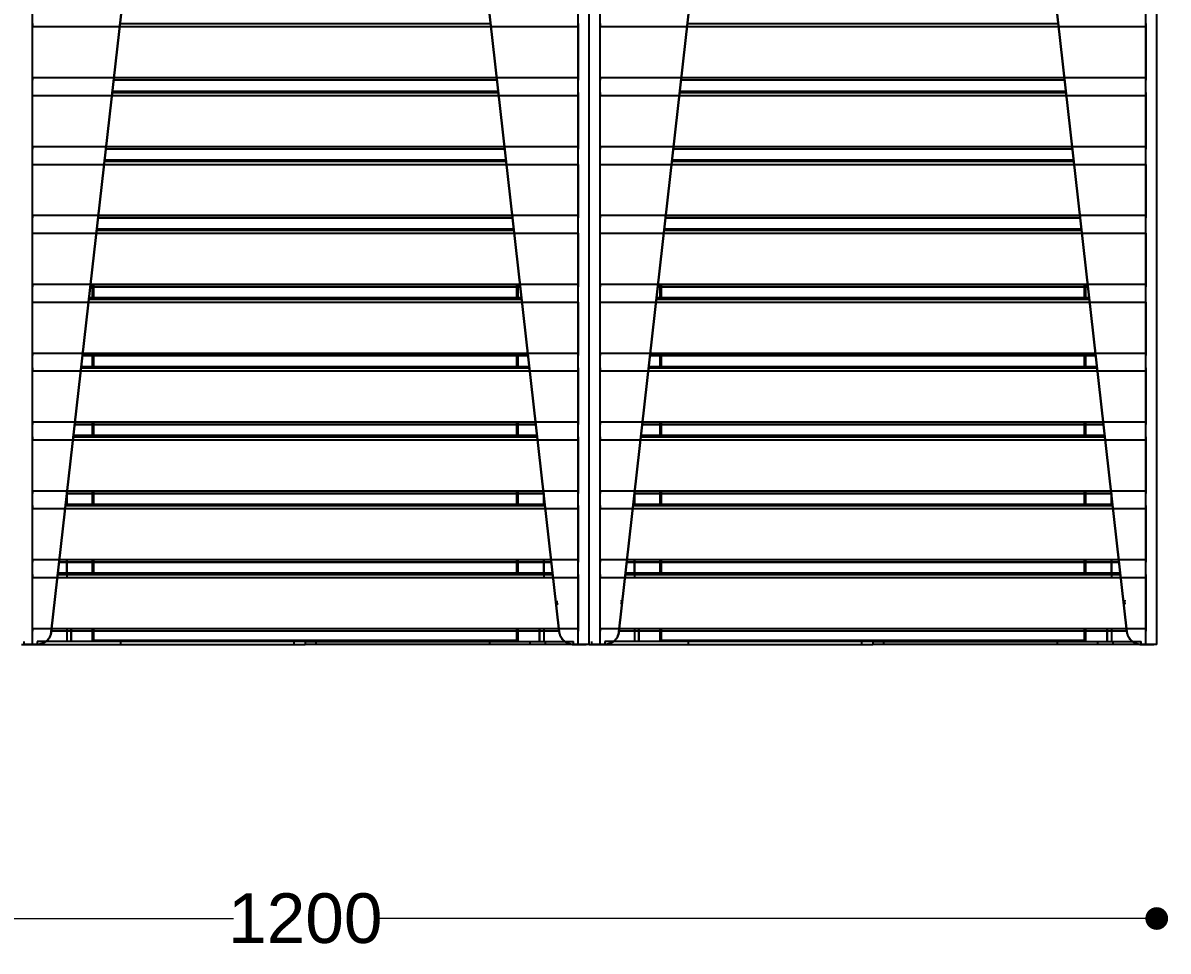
# Model space of a CAD drawing. Header units: millimetres. Extents: x 10366 to 23682, y 24552 to 29690.
# Drawn here: x 12534 to 13341, y 26974 to 27628 of the extents above; entities that cross this region are included whole.
import ezdxf

# ---------------------------------------------------------------- set-up
doc = ezdxf.new("R2010")
doc.units = ezdxf.units.MM
doc.header["$LTSCALE"] = 3
doc.layers.add('DomyÅ›lny', color=7, linetype='Continuous')
doc.styles.get("Standard").update_dxf_attribs({"font": 'arial.ttf'})
doc.dimstyles.new('MATEUSZ', dxfattribs={"dimtxt": 35, "dimasz": 16, "dimexe": 0.18, "dimexo": 0.0625, "dimgap": 0.09, "dimtad": 0, "dimdec": 0, "dimdsep": 46, "dimtxsty": 'Standard', "dimblk": 'DOT', "dimcen": 0.09, "dimse1": 1, "dimse2": 1, "dimadec": 0, "dimazin": 0, "dimtfac": 1, "dimtdec": 0, "dimtofl": 0, "dimtmove": 0, "dimatfit": 3, "dimfxl": 1, "dimtolj": 1, "dimtzin": 0, "dimlwd": 9, "dimlwe": 9, "dimarcsym": 0})

# ---------------------------------------------------------------- blocks, each defined once
blk = doc.blocks.new('_Dot')
at = {"color": 0, "linetype": 'ByBlock', "lineweight": -2}
blk.add_line((-0.5, 0), (-1, 0), dxfattribs=at)
at = {"color": 0, "linetype": 'ByBlock', "const_width": 0.5}
blk.add_lwpolyline([(-0.25, 0, 1), (0.25, 0, 1)], format="xyb", close=True, dxfattribs=at)
blk = doc.blocks.new('*D67')
at = {"color": 0, "lineweight": 9, "transparency": 16777216}
for p, q in [((12149.38, 26996.68), (12682.73, 26996.68)), ((13317.38, 26996.68), (12784.02, 26996.68))]:
    blk.add_line(p, q, dxfattribs=at)
at = {"layer": 'Defpoints', "color": 0, "transparency": 16777216}
for p in [(12133.38, 27189.82), (13333.38, 27189.82), (13333.38, 26996.68)]:
    blk.add_point(p, dxfattribs=at)
at = {"color": 0, "lineweight": 9, "transparency": 16777216, "xscale": 16, "yscale": 16, "zscale": 16, "rotation": 180}
blk.add_blockref('_Dot', (12133.38, 26996.68), dxfattribs=at)
at = {"color": 0, "lineweight": 9, "transparency": 16777216, "xscale": 16, "yscale": 16, "zscale": 16}
blk.add_blockref('_Dot', (13333.38, 26996.68), dxfattribs=at)
at = {"color": 0, "transparency": 16777216, "insert": (12733.38, 26996.68), "char_height": 35, "attachment_point": 5}
blk.add_mtext('\\A1;1200', dxfattribs=at)

msp = doc.modelspace()

# ---------------------------------------------------------------- linework, layer by layer
at = {"layer": 'DomyÅ›lny'}
for p, q in [((13333.38, 27189.82), (13333.38, 27963.59)), ((12541.14, 27189.82), (12541.14, 27898.61)), ((12925.62, 27189.82), (12925.62, 27898.61)), ((12933.38, 27189.82), (12933.38, 27899.94)), ((12933.38, 27189.82), (12933.38, 27899.94)), ((12941.14, 27189.82), (12941.14, 27898.61)), ((13325.62, 27189.82), (13325.62, 27898.61)), ((13333.38, 27189.82), (13333.38, 27899.94)), ((12554.38, 27198.7), (12627.09, 27843.24)), ((12627.05, 27842.9), (12554.38, 27198.7)), ((12912.38, 27198.7), (12839.66, 27843.24)), ((12839.7, 27842.9), (12912.38, 27198.7)), ((12954.38, 27198.7), (13027.09, 27843.24)), ((13027.05, 27842.9), (12954.38, 27198.7)), ((13312.38, 27198.7), (13239.66, 27843.24)), ((13239.7, 27842.9), (13312.38, 27198.7)), ((12541.14, 27589.31), (12541.14, 27625.24)), ((12541.14, 27625.24), (12925.62, 27625.24)), ((12602.74, 27627.36), (12864.02, 27627.36)), ((12925.62, 27625.24), (12925.62, 27589.31)), ((12941.14, 27589.31), (12941.14, 27625.24)), ((12941.14, 27625.24), (13325.62, 27625.24)), ((13002.74, 27627.36), (13264.02, 27627.36)), ((13325.62, 27625.24), (13325.62, 27589.31)), ((12541.14, 27589.31), (12925.62, 27589.31)), ((12868.52, 27587.44), (12598.24, 27587.44)), ((12941.14, 27589.31), (13325.62, 27589.31)), ((13268.52, 27587.44), (12998.24, 27587.44)), ((12541.14, 27540.79), (12541.14, 27576.72)), ((12541.14, 27576.72), (12925.62, 27576.72)), ((12597.27, 27578.84), (12869.49, 27578.84)), ((12597.38, 27579.88), (12869.38, 27579.88)), ((12597.38, 27579.88), (12869.38, 27579.88)), ((12925.62, 27576.72), (12925.62, 27540.79)), ((12941.14, 27540.79), (12941.14, 27576.72)), ((12941.14, 27576.72), (13325.62, 27576.72)), ((12997.27, 27578.84), (13269.49, 27578.84)), ((12997.38, 27579.88), (13269.38, 27579.88)), ((12997.38, 27579.88), (13269.38, 27579.88)), ((13325.62, 27576.72), (13325.62, 27540.79)), ((12541.14, 27540.79), (12925.62, 27540.79)), ((12874, 27538.92), (12592.76, 27538.92)), ((12941.14, 27540.79), (13325.62, 27540.79)), ((13274, 27538.92), (12992.76, 27538.92)), ((12541.14, 27492.27), (12541.14, 27528.2)), ((12541.14, 27528.2), (12925.62, 27528.2)), ((12591.79, 27530.32), (12874.97, 27530.32)), ((12591.91, 27531.36), (12874.85, 27531.36)), ((12591.91, 27531.36), (12874.85, 27531.36)), ((12925.62, 27528.2), (12925.62, 27492.27)), ((12941.14, 27492.27), (12941.14, 27528.2)), ((12941.14, 27528.2), (13325.62, 27528.2)), ((12991.79, 27530.32), (13274.97, 27530.32)), ((12991.91, 27531.36), (13274.85, 27531.36)), ((12991.91, 27531.36), (13274.85, 27531.36)), ((13325.62, 27528.2), (13325.62, 27492.27)), ((12541.14, 27492.27), (12925.62, 27492.27)), ((12587.29, 27490.4), (12879.47, 27490.4)), ((12879.47, 27490.4), (12587.29, 27490.4)), ((12941.14, 27492.27), (13325.62, 27492.27)), ((12987.29, 27490.4), (13279.47, 27490.4)), ((13279.47, 27490.4), (12987.29, 27490.4)), ((12541.14, 27443.75), (12541.14, 27479.68)), ((12541.14, 27479.68), (12925.62, 27479.68)), ((12586.32, 27481.8), (12880.44, 27481.8)), ((12586.44, 27482.84), (12880.32, 27482.84)), ((12586.44, 27482.84), (12880.32, 27482.84)), ((12925.62, 27479.68), (12925.62, 27443.75)), ((12941.14, 27443.75), (12941.14, 27479.68)), ((12941.14, 27479.68), (13325.62, 27479.68)), ((12986.32, 27481.8), (13280.44, 27481.8)), ((12986.44, 27482.84), (13280.32, 27482.84)), ((12986.44, 27482.84), (13280.32, 27482.84)), ((13325.62, 27479.68), (13325.62, 27443.75)), ((12541.14, 27443.75), (12925.62, 27443.75)), ((12884.94, 27441.88), (12581.81, 27441.88)), ((12581.82, 27441.88), (12884.94, 27441.88)), ((12583.38, 27433.28), (12583.38, 27443.12)), ((12584.38, 27433.28), (12584.38, 27443.75)), ((12882.38, 27433.28), (12882.38, 27443.75)), ((12883.38, 27433.28), (12883.38, 27443.12)), ((12941.14, 27443.75), (13325.62, 27443.75)), ((13284.94, 27441.88), (12981.81, 27441.88)), ((12981.82, 27441.88), (13284.94, 27441.88)), ((12983.38, 27433.28), (12983.38, 27443.12)), ((12984.38, 27433.28), (12984.38, 27443.75)), ((13282.38, 27433.28), (13282.38, 27443.75)), ((13283.38, 27433.28), (13283.38, 27443.12)), ((12541.14, 27395.23), (12541.14, 27431.16)), ((12541.14, 27431.16), (12925.62, 27431.16)), ((12580.84, 27433.28), (12885.91, 27433.28)), ((12580.96, 27434.32), (12885.8, 27434.32)), ((12580.96, 27434.32), (12885.8, 27434.32)), ((12925.62, 27431.16), (12925.62, 27395.23)), ((12941.14, 27395.23), (12941.14, 27431.16)), ((12941.14, 27431.16), (13325.62, 27431.16)), ((12980.84, 27433.28), (13285.91, 27433.28)), ((12980.96, 27434.32), (13285.8, 27434.32)), ((12980.96, 27434.32), (13285.8, 27434.32)), ((13325.62, 27431.16), (13325.62, 27395.23)), ((12541.14, 27395.23), (12925.62, 27395.23)), ((12576.34, 27393.36), (12890.42, 27393.36)), ((12890.42, 27393.36), (12576.34, 27393.36)), ((12583.38, 27384.76), (12583.38, 27395.23)), ((12584.38, 27384.76), (12584.38, 27395.23)), ((12882.38, 27384.76), (12882.38, 27395.23)), ((12883.38, 27384.76), (12883.38, 27395.23)), ((12941.14, 27395.23), (13325.62, 27395.23)), ((12976.34, 27393.36), (13290.42, 27393.36)), ((13290.42, 27393.36), (12976.34, 27393.36)), ((12983.38, 27384.76), (12983.38, 27395.23)), ((12984.38, 27384.76), (12984.38, 27395.23)), ((13282.38, 27384.76), (13282.38, 27395.23)), ((13283.38, 27384.76), (13283.38, 27395.23)), ((12541.14, 27346.71), (12541.14, 27382.64)), ((12541.14, 27382.64), (12925.62, 27382.64)), ((12575.37, 27384.76), (12891.39, 27384.76)), ((12575.49, 27385.8), (12891.27, 27385.8)), ((12575.49, 27385.8), (12891.27, 27385.8)), ((12925.62, 27382.64), (12925.62, 27346.71)), ((12941.14, 27382.64), (13325.62, 27382.64)), ((12941.14, 27346.71), (12941.14, 27382.64)), ((12975.37, 27384.76), (13291.39, 27384.76)), ((12975.49, 27385.8), (13291.27, 27385.8)), ((12975.49, 27385.8), (13291.27, 27385.8)), ((13325.62, 27382.64), (13325.62, 27346.71)), ((12541.14, 27346.71), (12925.62, 27346.71)), ((12570.87, 27344.84), (12895.89, 27344.84)), ((12895.89, 27344.84), (12570.87, 27344.84)), ((12583.38, 27336.24), (12583.38, 27346.71)), ((12584.38, 27336.24), (12584.38, 27346.71)), ((12882.38, 27336.24), (12882.38, 27346.71)), ((12883.38, 27336.24), (12883.38, 27346.71)), ((12941.14, 27346.71), (13325.62, 27346.71)), ((12970.87, 27344.84), (13295.89, 27344.84)), ((13295.89, 27344.84), (12970.87, 27344.84)), ((12983.38, 27336.24), (12983.38, 27346.71)), ((12984.38, 27336.24), (12984.38, 27346.71)), ((13282.38, 27336.24), (13282.38, 27346.71)), ((13283.38, 27336.24), (13283.38, 27346.71)), ((12541.14, 27298.19), (12541.14, 27334.12)), ((12541.14, 27334.12), (12925.62, 27334.12)), ((12569.9, 27336.24), (12896.86, 27336.24)), ((12570.01, 27337.28), (12896.74, 27337.28)), ((12570.01, 27337.28), (12896.74, 27337.28)), ((12925.62, 27334.12), (12925.62, 27298.19)), ((12941.14, 27298.19), (12941.14, 27334.12)), ((12941.14, 27334.12), (13325.62, 27334.12)), ((12969.9, 27336.24), (13296.86, 27336.24)), ((12970.01, 27337.28), (13296.74, 27337.28)), ((12970.01, 27337.28), (13296.74, 27337.28)), ((13325.62, 27334.12), (13325.62, 27298.19)), ((12541.14, 27298.19), (12925.62, 27298.19)), ((12565.38, 27288.64), (12565.38, 27296.19)), ((12565.38, 27296.19), (12565.38, 27287.88)), ((12565.39, 27296.32), (12901.36, 27296.32)), ((12901.36, 27296.32), (12565.39, 27296.32)), ((12583.38, 27287.72), (12583.38, 27298.19)), ((12584.38, 27287.72), (12584.38, 27298.19)), ((12882.38, 27287.72), (12882.38, 27298.19)), ((12883.38, 27287.72), (12883.38, 27298.19)), ((12901.38, 27296.22), (12901.38, 27287.88)), ((12901.38, 27288.64), (12901.38, 27296.22)), ((12941.14, 27298.19), (13325.62, 27298.19)), ((12965.38, 27296.19), (12965.38, 27287.88)), ((12965.38, 27288.64), (12965.38, 27296.19)), ((12965.39, 27296.32), (13301.36, 27296.32)), ((13301.36, 27296.32), (12965.39, 27296.32)), ((12983.38, 27287.72), (12983.38, 27298.19)), ((12984.38, 27287.72), (12984.38, 27298.19)), ((13282.38, 27287.72), (13282.38, 27298.19)), ((13283.38, 27287.72), (13283.38, 27298.19)), ((13301.38, 27288.64), (13301.38, 27296.22)), ((13301.38, 27296.22), (13301.38, 27287.88)), ((12541.14, 27249.67), (12541.14, 27285.6)), ((12541.14, 27285.6), (12925.62, 27285.6)), ((12564.42, 27287.72), (12902.33, 27287.72)), ((12564.54, 27288.76), (12902.22, 27288.76)), ((12564.54, 27288.76), (12902.22, 27288.76)), ((12925.62, 27285.6), (12925.62, 27249.67)), ((12941.14, 27285.6), (13325.62, 27285.6)), ((12941.14, 27249.67), (12941.14, 27285.6)), ((12964.42, 27287.72), (13302.33, 27287.72)), ((12964.54, 27288.76), (13302.22, 27288.76)), ((12964.54, 27288.76), (13302.22, 27288.76)), ((13325.62, 27285.6), (13325.62, 27249.67)), ((12541.14, 27249.67), (12925.62, 27249.67)), ((12559.92, 27247.8), (12906.84, 27247.8)), ((12906.84, 27247.8), (12559.92, 27247.8)), ((12565.38, 27239.2), (12565.38, 27249.67)), ((12565.38, 27249.67), (12565.38, 27237.08)), ((12583.38, 27239.2), (12583.38, 27249.67)), ((12584.38, 27239.2), (12584.38, 27249.67)), ((12882.38, 27239.2), (12882.38, 27249.67)), ((12883.38, 27239.2), (12883.38, 27249.67)), ((12901.38, 27249.67), (12901.38, 27237.08)), ((12901.38, 27239.2), (12901.38, 27249.67)), ((12941.14, 27249.67), (13325.62, 27249.67)), ((12959.92, 27247.8), (13306.84, 27247.8)), ((13306.84, 27247.8), (12959.92, 27247.8)), ((12965.38, 27249.67), (12965.38, 27237.08)), ((12965.38, 27239.2), (12965.38, 27249.67)), ((12983.38, 27239.2), (12983.38, 27249.67)), ((12984.38, 27239.2), (12984.38, 27249.67)), ((13282.38, 27239.2), (13282.38, 27249.67)), ((13283.38, 27239.2), (13283.38, 27249.67)), ((13301.38, 27239.2), (13301.38, 27249.67)), ((13301.38, 27249.67), (13301.38, 27237.08)), ((12541.14, 27201.15), (12541.14, 27237.08)), ((12541.14, 27237.08), (12925.62, 27237.08)), ((12558.95, 27239.2), (12907.81, 27239.2)), ((12559.07, 27240.24), (12907.69, 27240.24)), ((12559.07, 27240.24), (12907.69, 27240.24)), ((12925.62, 27237.08), (12925.62, 27201.15)), ((12941.14, 27201.15), (12941.14, 27237.08)), ((12941.14, 27237.08), (13325.62, 27237.08)), ((12958.95, 27239.2), (13307.81, 27239.2)), ((12959.07, 27240.24), (13307.69, 27240.24)), ((12959.07, 27240.24), (13307.69, 27240.24)), ((13325.62, 27237.08), (13325.62, 27201.15)), ((12541.14, 27201.15), (12925.62, 27201.15)), ((12912.31, 27199.28), (12554.45, 27199.28)), ((12565.38, 27201.15), (12565.38, 27191.83)), ((12565.38, 27201.15), (12565.38, 27191.83)), ((12568.38, 27191.82), (12568.38, 27201.15)), ((12568.38, 27201.15), (12568.38, 27191.82)), ((12583.38, 27191.82), (12583.38, 27201.15)), ((12584.38, 27192.82), (12584.38, 27201.15)), ((12882.38, 27192.82), (12882.38, 27201.15)), ((12883.38, 27191.82), (12883.38, 27201.15)), ((12898.38, 27201.15), (12898.38, 27191.82)), ((12898.38, 27191.82), (12898.38, 27201.15)), ((12901.38, 27201.15), (12901.38, 27191.83)), ((12901.38, 27201.15), (12901.38, 27191.83)), ((12941.14, 27201.15), (13325.62, 27201.15)), ((13312.31, 27199.28), (12954.45, 27199.28)), ((12965.38, 27201.15), (12965.38, 27191.83)), ((12965.38, 27201.15), (12965.38, 27191.83)), ((12968.38, 27201.15), (12968.38, 27191.82)), ((12968.38, 27191.82), (12968.38, 27201.15)), ((12983.38, 27191.82), (12983.38, 27201.15)), ((12984.38, 27192.82), (12984.38, 27201.15)), ((13282.38, 27192.82), (13282.38, 27201.15)), ((13283.38, 27191.82), (13283.38, 27201.15)), ((13298.38, 27201.15), (13298.38, 27191.82)), ((13298.38, 27191.82), (13298.38, 27201.15)), ((13301.38, 27201.15), (13301.38, 27191.83)), ((13301.38, 27201.15), (13301.38, 27191.83)), ((12535.38, 27189.82), (12535.38, 27191.82)), ((12535.38, 27189.82), (12544.35, 27189.82)), ((12544.44, 27189.82), (12541.14, 27189.82)), ((12541.14, 27189.82), (12544.44, 27189.82)), ((12544.35, 27191.82), (12544.35, 27189.82)), ((12733.38, 27191.82), (12544.35, 27191.82)), ((12544.35, 27189.82), (12733.38, 27189.82)), ((12584.38, 27192.82), (12882.38, 27192.82)), ((12603.38, 27189.82), (12603.38, 27191.82)), ((12725.62, 27189.82), (12725.62, 27191.82)), ((12733.38, 27191.82), (12922.4, 27191.82)), ((12733.38, 27191.82), (12733.38, 27189.82)), ((12733.38, 27191.82), (12733.38, 27189.82)), ((12922.4, 27189.82), (12733.38, 27189.82)), ((12741.14, 27189.82), (12741.14, 27191.82)), ((12863.38, 27189.82), (12863.38, 27191.82)), ((12891.75, 27189.82), (12891.75, 27191.82)), ((12902.75, 27189.82), (12902.75, 27191.82)), ((12925.62, 27189.82), (12922.31, 27189.82)), ((12922.31, 27189.82), (12925.62, 27189.82)), ((12922.4, 27189.82), (12922.4, 27191.82)), ((12922.4, 27189.82), (12931.38, 27189.82)), ((12935.38, 27189.82), (12935.38, 27191.82)), ((12935.38, 27189.82), (12944.35, 27189.82)), ((12941.14, 27189.82), (12944.44, 27189.82)), ((12944.44, 27189.82), (12941.14, 27189.82)), ((12944.35, 27191.82), (12944.35, 27189.82)), ((13133.38, 27191.82), (12944.35, 27191.82)), ((12944.35, 27189.82), (13133.38, 27189.82)), ((12984.38, 27192.82), (13282.38, 27192.82)), ((13003.38, 27189.82), (13003.38, 27191.82)), ((13125.62, 27189.82), (13125.62, 27191.82)), ((13133.38, 27191.82), (13322.4, 27191.82)), ((13133.38, 27191.82), (13133.38, 27189.82)), ((13133.38, 27191.82), (13133.38, 27189.82)), ((13322.4, 27189.82), (13133.38, 27189.82)), ((13141.14, 27189.82), (13141.14, 27191.82)), ((13263.38, 27189.82), (13263.38, 27191.82)), ((13291.75, 27189.82), (13291.75, 27191.82)), ((13302.75, 27189.82), (13302.75, 27191.82)), ((13325.62, 27189.82), (13322.31, 27189.82)), ((13322.31, 27189.82), (13325.62, 27189.82)), ((13322.4, 27189.82), (13322.4, 27191.82)), ((13322.4, 27189.82), (13331.38, 27189.82))]:
    msp.add_line(p, q, dxfattribs=at)
for points in [[(12541.14, 27627.36, 0), (12541.14, 27627.34, 0), (12541.14, 27627.23, 0), (12541.14, 27626.81, 0), (12541.14, 27625.24, 0)], [(12925.62, 27627.36, 0), (12925.62, 27627.34, 0), (12925.62, 27627.23, 0), (12925.62, 27626.81, 0), (12925.62, 27625.24, 0)], [(12941.14, 27627.36, 0), (12941.14, 27627.34, 0), (12941.14, 27627.23, 0), (12941.14, 27626.81, 0), (12941.14, 27625.24, 0)], [(13325.62, 27627.36, 0), (13325.62, 27627.34, 0), (13325.62, 27627.23, 0), (13325.62, 27626.81, 0), (13325.62, 27625.24, 0)], [(12541.14, 27589.31, 0), (12541.14, 27587.92, 0), (12541.14, 27587.54, 0), (12541.14, 27587.46, 0), (12541.14, 27587.44, 0), (12541.14, 27587.44, 0), (12541.14, 27587.44, 0), (12541.14, 27587.44, 0), (12541.14, 27587.44, 0), (12541.14, 27587.44, 0), (12541.14, 27587.44, 0), (12541.14, 27587.44, 0), (12541.14, 27587.44, 0), (12541.14, 27587.44, 0), (12541.14, 27587.44, 0), (12541.14, 27587.44, 0), (12541.14, 27587.44, 0), (12541.14, 27587.44, 0), (12541.14, 27587.44, 0), (12541.14, 27587.44, 0), (12541.14, 27587.44, 0), (12541.14, 27587.44, 0), (12541.14, 27587.45, 0)], [(12925.62, 27589.31, 0), (12925.62, 27587.92, 0), (12925.62, 27587.54, 0), (12925.62, 27587.46, 0), (12925.62, 27587.44, 0), (12925.62, 27587.44, 0), (12925.62, 27587.44, 0), (12925.62, 27587.44, 0), (12925.62, 27587.44, 0), (12925.62, 27587.44, 0), (12925.62, 27587.44, 0), (12925.62, 27587.44, 0), (12925.62, 27587.44, 0), (12925.62, 27587.44, 0), (12925.62, 27587.44, 0), (12925.62, 27587.44, 0), (12925.62, 27587.44, 0), (12925.62, 27587.44, 0), (12925.62, 27587.44, 0), (12925.62, 27587.44, 0), (12925.62, 27587.44, 0), (12925.62, 27587.44, 0), (12925.62, 27587.45, 0)], [(12941.14, 27589.31, 0), (12941.14, 27587.92, 0), (12941.14, 27587.54, 0), (12941.14, 27587.46, 0), (12941.14, 27587.44, 0), (12941.14, 27587.44, 0), (12941.14, 27587.44, 0), (12941.14, 27587.44, 0), (12941.14, 27587.44, 0), (12941.14, 27587.44, 0), (12941.14, 27587.44, 0), (12941.14, 27587.44, 0), (12941.14, 27587.44, 0), (12941.14, 27587.44, 0), (12941.14, 27587.44, 0), (12941.14, 27587.44, 0), (12941.14, 27587.44, 0), (12941.14, 27587.44, 0), (12941.14, 27587.44, 0), (12941.14, 27587.44, 0), (12941.14, 27587.44, 0), (12941.14, 27587.44, 0), (12941.14, 27587.45, 0)], [(13325.62, 27589.31, 0), (13325.62, 27587.92, 0), (13325.62, 27587.54, 0), (13325.62, 27587.46, 0), (13325.62, 27587.44, 0), (13325.62, 27587.44, 0), (13325.62, 27587.44, 0), (13325.62, 27587.44, 0), (13325.62, 27587.44, 0), (13325.62, 27587.44, 0), (13325.62, 27587.44, 0), (13325.62, 27587.44, 0), (13325.62, 27587.44, 0), (13325.62, 27587.44, 0), (13325.62, 27587.44, 0), (13325.62, 27587.44, 0), (13325.62, 27587.44, 0), (13325.62, 27587.44, 0), (13325.62, 27587.44, 0), (13325.62, 27587.44, 0), (13325.62, 27587.44, 0), (13325.62, 27587.44, 0), (13325.62, 27587.45, 0)], [(12925.62, 27578.84, 0), (12925.62, 27578.82, 0), (12925.62, 27578.71, 0), (12925.62, 27578.29, 0), (12925.62, 27576.72, 0)], [(12941.14, 27578.84, 0), (12941.14, 27578.82, 0), (12941.14, 27578.71, 0), (12941.14, 27578.29, 0), (12941.14, 27576.72, 0)], [(13325.62, 27578.84, 0), (13325.62, 27578.82, 0), (13325.62, 27578.71, 0), (13325.62, 27578.29, 0), (13325.62, 27576.72, 0)], [(12541.14, 27540.79, 0), (12541.14, 27539.4, 0), (12541.14, 27539.02, 0), (12541.14, 27538.94, 0), (12541.14, 27538.92, 0), (12541.14, 27538.92, 0), (12541.14, 27538.92, 0), (12541.14, 27538.92, 0), (12541.14, 27538.92, 0), (12541.14, 27538.92, 0), (12541.14, 27538.92, 0), (12541.14, 27538.92, 0), (12541.14, 27538.92, 0), (12541.14, 27538.92, 0), (12541.14, 27538.92, 0), (12541.14, 27538.92, 0), (12541.14, 27538.92, 0), (12541.14, 27538.92, 0), (12541.14, 27538.92, 0), (12541.14, 27538.92, 0), (12541.14, 27538.92, 0), (12541.14, 27538.92, 0), (12541.14, 27538.92, 0)], [(12925.62, 27540.79, 0), (12925.62, 27539.4, 0), (12925.62, 27539.02, 0), (12925.62, 27538.94, 0), (12925.62, 27538.92, 0), (12925.62, 27538.92, 0), (12925.62, 27538.92, 0), (12925.62, 27538.92, 0), (12925.62, 27538.92, 0), (12925.62, 27538.92, 0), (12925.62, 27538.92, 0), (12925.62, 27538.92, 0), (12925.62, 27538.92, 0), (12925.62, 27538.92, 0), (12925.62, 27538.92, 0), (12925.62, 27538.92, 0), (12925.62, 27538.92, 0), (12925.62, 27538.92, 0), (12925.62, 27538.92, 0), (12925.62, 27538.92, 0), (12925.62, 27538.92, 0), (12925.62, 27538.92, 0), (12925.62, 27538.92, 0)], [(12941.14, 27540.79, 0), (12941.14, 27539.4, 0), (12941.14, 27539.02, 0), (12941.14, 27538.94, 0), (12941.14, 27538.92, 0), (12941.14, 27538.92, 0), (12941.14, 27538.92, 0), (12941.14, 27538.92, 0), (12941.14, 27538.92, 0), (12941.14, 27538.92, 0), (12941.14, 27538.92, 0), (12941.14, 27538.92, 0), (12941.14, 27538.92, 0), (12941.14, 27538.92, 0), (12941.14, 27538.92, 0), (12941.14, 27538.92, 0), (12941.14, 27538.92, 0), (12941.14, 27538.92, 0), (12941.14, 27538.92, 0), (12941.14, 27538.92, 0), (12941.14, 27538.92, 0), (12941.14, 27538.92, 0), (12941.14, 27538.92, 0)], [(13325.62, 27540.79, 0), (13325.62, 27539.4, 0), (13325.62, 27539.02, 0), (13325.62, 27538.94, 0), (13325.62, 27538.92, 0), (13325.62, 27538.92, 0), (13325.62, 27538.92, 0), (13325.62, 27538.92, 0), (13325.62, 27538.92, 0), (13325.62, 27538.92, 0), (13325.62, 27538.92, 0), (13325.62, 27538.92, 0), (13325.62, 27538.92, 0), (13325.62, 27538.92, 0), (13325.62, 27538.92, 0), (13325.62, 27538.92, 0), (13325.62, 27538.92, 0), (13325.62, 27538.92, 0), (13325.62, 27538.92, 0), (13325.62, 27538.92, 0), (13325.62, 27538.92, 0), (13325.62, 27538.92, 0), (13325.62, 27538.92, 0)], [(12541.14, 27492.27, 0), (12541.14, 27490.88, 0), (12541.14, 27490.5, 0), (12541.14, 27490.42, 0), (12541.14, 27490.4, 0), (12541.14, 27490.4, 0), (12541.14, 27490.4, 0), (12541.14, 27490.4, 0), (12541.14, 27490.4, 0), (12541.14, 27490.4, 0), (12541.14, 27490.4, 0), (12541.14, 27490.4, 0), (12541.14, 27490.4, 0), (12541.14, 27490.4, 0), (12541.14, 27490.4, 0), (12541.14, 27490.4, 0), (12541.14, 27490.4, 0), (12541.14, 27490.4, 0), (12541.14, 27490.4, 0), (12541.14, 27490.4, 0), (12541.14, 27490.4, 0), (12541.14, 27490.4, 0), (12541.14, 27490.4, 0)], [(12925.62, 27492.27, 0), (12925.62, 27490.88, 0), (12925.62, 27490.5, 0), (12925.62, 27490.42, 0), (12925.62, 27490.4, 0), (12925.62, 27490.4, 0), (12925.62, 27490.4, 0), (12925.62, 27490.4, 0), (12925.62, 27490.4, 0), (12925.62, 27490.4, 0), (12925.62, 27490.4, 0), (12925.62, 27490.4, 0), (12925.62, 27490.4, 0), (12925.62, 27490.4, 0), (12925.62, 27490.4, 0), (12925.62, 27490.4, 0), (12925.62, 27490.4, 0), (12925.62, 27490.4, 0), (12925.62, 27490.4, 0), (12925.62, 27490.4, 0), (12925.62, 27490.4, 0), (12925.62, 27490.4, 0), (12925.62, 27490.4, 0)], [(12941.14, 27492.27, 0), (12941.14, 27490.88, 0), (12941.14, 27490.5, 0), (12941.14, 27490.42, 0), (12941.14, 27490.4, 0), (12941.14, 27490.4, 0), (12941.14, 27490.4, 0), (12941.14, 27490.4, 0), (12941.14, 27490.4, 0), (12941.14, 27490.4, 0), (12941.14, 27490.4, 0), (12941.14, 27490.4, 0), (12941.14, 27490.4, 0), (12941.14, 27490.4, 0), (12941.14, 27490.4, 0), (12941.14, 27490.4, 0), (12941.14, 27490.4, 0), (12941.14, 27490.4, 0), (12941.14, 27490.4, 0), (12941.14, 27490.4, 0), (12941.14, 27490.4, 0), (12941.14, 27490.4, 0), (12941.14, 27490.4, 0)], [(13325.62, 27492.27, 0), (13325.62, 27490.88, 0), (13325.62, 27490.5, 0), (13325.62, 27490.42, 0), (13325.62, 27490.4, 0), (13325.62, 27490.4, 0), (13325.62, 27490.4, 0), (13325.62, 27490.4, 0), (13325.62, 27490.4, 0), (13325.62, 27490.4, 0), (13325.62, 27490.4, 0), (13325.62, 27490.4, 0), (13325.62, 27490.4, 0), (13325.62, 27490.4, 0), (13325.62, 27490.4, 0), (13325.62, 27490.4, 0), (13325.62, 27490.4, 0), (13325.62, 27490.4, 0), (13325.62, 27490.4, 0), (13325.62, 27490.4, 0), (13325.62, 27490.4, 0), (13325.62, 27490.4, 0), (13325.62, 27490.4, 0)], [(12541.14, 27443.75, 0), (12541.14, 27442.36, 0), (12541.14, 27441.98, 0), (12541.14, 27441.9, 0), (12541.14, 27441.88, 0), (12541.14, 27441.88, 0), (12541.14, 27441.88, 0), (12541.14, 27441.88, 0), (12541.14, 27441.88, 0), (12541.14, 27441.88, 0), (12541.14, 27441.88, 0), (12541.14, 27441.88, 0), (12541.14, 27441.88, 0), (12541.14, 27441.88, 0), (12541.14, 27441.88, 0), (12541.14, 27441.88, 0), (12541.14, 27441.88, 0), (12541.14, 27441.88, 0), (12541.14, 27441.88, 0), (12541.14, 27441.88, 0), (12541.14, 27441.88, 0), (12541.14, 27441.88, 0), (12541.14, 27441.88, 0)], [(12925.62, 27443.75, 0), (12925.62, 27442.36, 0), (12925.62, 27441.98, 0), (12925.62, 27441.9, 0), (12925.62, 27441.88, 0), (12925.62, 27441.88, 0), (12925.62, 27441.88, 0), (12925.62, 27441.88, 0), (12925.62, 27441.88, 0), (12925.62, 27441.88, 0), (12925.62, 27441.88, 0), (12925.62, 27441.88, 0), (12925.62, 27441.88, 0), (12925.62, 27441.88, 0), (12925.62, 27441.88, 0), (12925.62, 27441.88, 0), (12925.62, 27441.88, 0), (12925.62, 27441.88, 0), (12925.62, 27441.88, 0), (12925.62, 27441.88, 0), (12925.62, 27441.88, 0), (12925.62, 27441.88, 0), (12925.62, 27441.88, 0)], [(12941.14, 27443.75, 0), (12941.14, 27442.36, 0), (12941.14, 27441.98, 0), (12941.14, 27441.9, 0), (12941.14, 27441.88, 0), (12941.14, 27441.88, 0), (12941.14, 27441.88, 0), (12941.14, 27441.88, 0), (12941.14, 27441.88, 0), (12941.14, 27441.88, 0), (12941.14, 27441.88, 0), (12941.14, 27441.88, 0), (12941.14, 27441.88, 0), (12941.14, 27441.88, 0), (12941.14, 27441.88, 0), (12941.14, 27441.88, 0), (12941.14, 27441.88, 0), (12941.14, 27441.88, 0), (12941.14, 27441.88, 0), (12941.14, 27441.88, 0), (12941.14, 27441.88, 0), (12941.14, 27441.88, 0), (12941.14, 27441.88, 0)], [(13325.62, 27443.75, 0), (13325.62, 27442.36, 0), (13325.62, 27441.98, 0), (13325.62, 27441.9, 0), (13325.62, 27441.88, 0), (13325.62, 27441.88, 0), (13325.62, 27441.88, 0), (13325.62, 27441.88, 0), (13325.62, 27441.88, 0), (13325.62, 27441.88, 0), (13325.62, 27441.88, 0), (13325.62, 27441.88, 0), (13325.62, 27441.88, 0), (13325.62, 27441.88, 0), (13325.62, 27441.88, 0), (13325.62, 27441.88, 0), (13325.62, 27441.88, 0), (13325.62, 27441.88, 0), (13325.62, 27441.88, 0), (13325.62, 27441.88, 0), (13325.62, 27441.88, 0), (13325.62, 27441.88, 0), (13325.62, 27441.88, 0)], [(12541.14, 27395.23, 0), (12541.14, 27393.84, 0), (12541.14, 27393.46, 0), (12541.14, 27393.38, 0), (12541.14, 27393.36, 0), (12541.14, 27393.36, 0), (12541.14, 27393.36, 0), (12541.14, 27393.36, 0), (12541.14, 27393.36, 0), (12541.14, 27393.36, 0), (12541.14, 27393.36, 0), (12541.14, 27393.36, 0), (12541.14, 27393.36, 0), (12541.14, 27393.36, 0), (12541.14, 27393.36, 0), (12541.14, 27393.36, 0), (12541.14, 27393.36, 0), (12541.14, 27393.36, 0), (12541.14, 27393.36, 0), (12541.14, 27393.36, 0), (12541.14, 27393.36, 0), (12541.14, 27393.36, 0), (12541.14, 27393.36, 0)], [(12925.62, 27395.23, 0), (12925.62, 27393.84, 0), (12925.62, 27393.46, 0), (12925.62, 27393.38, 0), (12925.62, 27393.36, 0), (12925.62, 27393.36, 0), (12925.62, 27393.36, 0), (12925.62, 27393.36, 0), (12925.62, 27393.36, 0), (12925.62, 27393.36, 0), (12925.62, 27393.36, 0), (12925.62, 27393.36, 0), (12925.62, 27393.36, 0), (12925.62, 27393.36, 0), (12925.62, 27393.36, 0), (12925.62, 27393.36, 0), (12925.62, 27393.36, 0), (12925.62, 27393.36, 0), (12925.62, 27393.36, 0), (12925.62, 27393.36, 0), (12925.62, 27393.36, 0), (12925.62, 27393.36, 0), (12925.62, 27393.36, 0)], [(12941.14, 27395.23, 0), (12941.14, 27393.84, 0), (12941.14, 27393.46, 0), (12941.14, 27393.38, 0), (12941.14, 27393.36, 0), (12941.14, 27393.36, 0), (12941.14, 27393.36, 0), (12941.14, 27393.36, 0), (12941.14, 27393.36, 0), (12941.14, 27393.36, 0), (12941.14, 27393.36, 0), (12941.14, 27393.36, 0), (12941.14, 27393.36, 0), (12941.14, 27393.36, 0), (12941.14, 27393.36, 0), (12941.14, 27393.36, 0), (12941.14, 27393.36, 0), (12941.14, 27393.36, 0), (12941.14, 27393.36, 0), (12941.14, 27393.36, 0), (12941.14, 27393.36, 0), (12941.14, 27393.36, 0), (12941.14, 27393.36, 0)], [(13325.62, 27395.23, 0), (13325.62, 27393.84, 0), (13325.62, 27393.46, 0), (13325.62, 27393.38, 0), (13325.62, 27393.36, 0), (13325.62, 27393.36, 0), (13325.62, 27393.36, 0), (13325.62, 27393.36, 0), (13325.62, 27393.36, 0), (13325.62, 27393.36, 0), (13325.62, 27393.36, 0), (13325.62, 27393.36, 0), (13325.62, 27393.36, 0), (13325.62, 27393.36, 0), (13325.62, 27393.36, 0), (13325.62, 27393.36, 0), (13325.62, 27393.36, 0), (13325.62, 27393.36, 0), (13325.62, 27393.36, 0), (13325.62, 27393.36, 0), (13325.62, 27393.36, 0), (13325.62, 27393.36, 0), (13325.62, 27393.36, 0)], [(12541.14, 27384.76, 0), (12541.14, 27384.74, 0), (12541.14, 27384.63, 0), (12541.14, 27384.21, 0), (12541.14, 27382.64, 0)], [(12925.62, 27384.76, 0), (12925.62, 27384.74, 0), (12925.62, 27384.63, 0), (12925.62, 27384.21, 0), (12925.62, 27382.64, 0)], [(12941.14, 27384.76, 0), (12941.14, 27384.74, 0), (12941.14, 27384.63, 0), (12941.14, 27384.21, 0), (12941.14, 27382.64, 0)], [(13325.62, 27384.76, 0), (13325.62, 27384.74, 0), (13325.62, 27384.63, 0), (13325.62, 27384.21, 0), (13325.62, 27382.64, 0)], [(12541.14, 27346.71, 0), (12541.14, 27345.32, 0), (12541.14, 27344.94, 0), (12541.14, 27344.86, 0), (12541.14, 27344.84, 0), (12541.14, 27344.84, 0), (12541.14, 27344.84, 0), (12541.14, 27344.84, 0), (12541.14, 27344.84, 0), (12541.14, 27344.84, 0), (12541.14, 27344.84, 0), (12541.14, 27344.84, 0), (12541.14, 27344.84, 0), (12541.14, 27344.84, 0), (12541.14, 27344.84, 0), (12541.14, 27344.84, 0), (12541.14, 27344.84, 0), (12541.14, 27344.84, 0), (12541.14, 27344.84, 0), (12541.14, 27344.84, 0), (12541.14, 27344.84, 0), (12541.14, 27344.84, 0), (12541.14, 27344.84, 0)], [(12925.62, 27346.71, 0), (12925.62, 27345.32, 0), (12925.62, 27344.94, 0), (12925.62, 27344.86, 0), (12925.62, 27344.84, 0), (12925.62, 27344.84, 0), (12925.62, 27344.84, 0), (12925.62, 27344.84, 0), (12925.62, 27344.84, 0), (12925.62, 27344.84, 0), (12925.62, 27344.84, 0), (12925.62, 27344.84, 0), (12925.62, 27344.84, 0), (12925.62, 27344.84, 0), (12925.62, 27344.84, 0), (12925.62, 27344.84, 0), (12925.62, 27344.84, 0), (12925.62, 27344.84, 0), (12925.62, 27344.84, 0), (12925.62, 27344.84, 0), (12925.62, 27344.84, 0), (12925.62, 27344.84, 0), (12925.62, 27344.84, 0)], [(12941.14, 27346.71, 0), (12941.14, 27345.32, 0), (12941.14, 27344.94, 0), (12941.14, 27344.86, 0), (12941.14, 27344.84, 0), (12941.14, 27344.84, 0), (12941.14, 27344.84, 0), (12941.14, 27344.84, 0), (12941.14, 27344.84, 0), (12941.14, 27344.84, 0), (12941.14, 27344.84, 0), (12941.14, 27344.84, 0), (12941.14, 27344.84, 0), (12941.14, 27344.84, 0), (12941.14, 27344.84, 0), (12941.14, 27344.84, 0), (12941.14, 27344.84, 0), (12941.14, 27344.84, 0), (12941.14, 27344.84, 0), (12941.14, 27344.84, 0), (12941.14, 27344.84, 0), (12941.14, 27344.84, 0), (12941.14, 27344.84, 0)], [(13325.62, 27346.71, 0), (13325.62, 27345.32, 0), (13325.62, 27344.94, 0), (13325.62, 27344.86, 0), (13325.62, 27344.84, 0), (13325.62, 27344.84, 0), (13325.62, 27344.84, 0), (13325.62, 27344.84, 0), (13325.62, 27344.84, 0), (13325.62, 27344.84, 0), (13325.62, 27344.84, 0), (13325.62, 27344.84, 0), (13325.62, 27344.84, 0), (13325.62, 27344.84, 0), (13325.62, 27344.84, 0), (13325.62, 27344.84, 0), (13325.62, 27344.84, 0), (13325.62, 27344.84, 0), (13325.62, 27344.84, 0), (13325.62, 27344.84, 0), (13325.62, 27344.84, 0), (13325.62, 27344.84, 0), (13325.62, 27344.84, 0)], [(12541.14, 27336.24, 0), (12541.14, 27336.22, 0), (12541.14, 27336.11, 0), (12541.14, 27335.69, 0), (12541.14, 27334.12, 0)], [(12925.62, 27336.24, 0), (12925.62, 27336.22, 0), (12925.62, 27336.11, 0), (12925.62, 27335.69, 0), (12925.62, 27334.12, 0)], [(12941.14, 27336.24, 0), (12941.14, 27336.22, 0), (12941.14, 27336.11, 0), (12941.14, 27335.69, 0), (12941.14, 27334.12, 0)], [(13325.62, 27336.24, 0), (13325.62, 27336.22, 0), (13325.62, 27336.11, 0), (13325.62, 27335.69, 0), (13325.62, 27334.12, 0)], [(12541.14, 27298.19, 0), (12541.14, 27296.8, 0), (12541.14, 27296.42, 0), (12541.14, 27296.34, 0), (12541.14, 27296.32, 0), (12541.14, 27296.32, 0), (12541.14, 27296.32, 0), (12541.14, 27296.32, 0), (12541.14, 27296.32, 0), (12541.14, 27296.32, 0), (12541.14, 27296.32, 0), (12541.14, 27296.32, 0), (12541.14, 27296.32, 0), (12541.14, 27296.32, 0), (12541.14, 27296.32, 0), (12541.14, 27296.32, 0), (12541.14, 27296.32, 0), (12541.14, 27296.32, 0), (12541.14, 27296.32, 0), (12541.14, 27296.32, 0), (12541.14, 27296.32, 0), (12541.14, 27296.32, 0), (12541.14, 27296.32, 0)], [(12925.62, 27298.19, 0), (12925.62, 27296.8, 0), (12925.62, 27296.42, 0), (12925.62, 27296.34, 0), (12925.62, 27296.32, 0), (12925.62, 27296.32, 0), (12925.62, 27296.32, 0), (12925.62, 27296.32, 0), (12925.62, 27296.32, 0), (12925.62, 27296.32, 0), (12925.62, 27296.32, 0), (12925.62, 27296.32, 0), (12925.62, 27296.32, 0), (12925.62, 27296.32, 0), (12925.62, 27296.32, 0), (12925.62, 27296.32, 0), (12925.62, 27296.32, 0), (12925.62, 27296.32, 0), (12925.62, 27296.32, 0), (12925.62, 27296.32, 0), (12925.62, 27296.32, 0), (12925.62, 27296.32, 0), (12925.62, 27296.32, 0)], [(12941.14, 27298.19, 0), (12941.14, 27296.8, 0), (12941.14, 27296.42, 0), (12941.14, 27296.34, 0), (12941.14, 27296.32, 0), (12941.14, 27296.32, 0), (12941.14, 27296.32, 0), (12941.14, 27296.32, 0), (12941.14, 27296.32, 0), (12941.14, 27296.32, 0), (12941.14, 27296.32, 0), (12941.14, 27296.32, 0), (12941.14, 27296.32, 0), (12941.14, 27296.32, 0), (12941.14, 27296.32, 0), (12941.14, 27296.32, 0), (12941.14, 27296.32, 0), (12941.14, 27296.32, 0), (12941.14, 27296.32, 0), (12941.14, 27296.32, 0), (12941.14, 27296.32, 0), (12941.14, 27296.32, 0), (12941.14, 27296.32, 0)], [(13325.62, 27298.19, 0), (13325.62, 27296.8, 0), (13325.62, 27296.42, 0), (13325.62, 27296.34, 0), (13325.62, 27296.32, 0), (13325.62, 27296.32, 0), (13325.62, 27296.32, 0), (13325.62, 27296.32, 0), (13325.62, 27296.32, 0), (13325.62, 27296.32, 0), (13325.62, 27296.32, 0), (13325.62, 27296.32, 0), (13325.62, 27296.32, 0), (13325.62, 27296.32, 0), (13325.62, 27296.32, 0), (13325.62, 27296.32, 0), (13325.62, 27296.32, 0), (13325.62, 27296.32, 0), (13325.62, 27296.32, 0), (13325.62, 27296.32, 0), (13325.62, 27296.32, 0), (13325.62, 27296.32, 0), (13325.62, 27296.32, 0)], [(12541.14, 27287.72, 0), (12541.14, 27287.7, 0), (12541.14, 27287.59, 0), (12541.14, 27287.17, 0), (12541.14, 27285.6, 0)], [(12925.62, 27287.72, 0), (12925.62, 27287.7, 0), (12925.62, 27287.59, 0), (12925.62, 27287.17, 0), (12925.62, 27285.6, 0)], [(12941.14, 27287.72, 0), (12941.14, 27287.7, 0), (12941.14, 27287.59, 0), (12941.14, 27287.17, 0), (12941.14, 27285.6, 0)], [(13325.62, 27287.72, 0), (13325.62, 27287.7, 0), (13325.62, 27287.59, 0), (13325.62, 27287.17, 0), (13325.62, 27285.6, 0)], [(12541.14, 27249.67, 0), (12541.14, 27248.28, 0), (12541.14, 27247.9, 0), (12541.14, 27247.82, 0), (12541.14, 27247.8, 0), (12541.14, 27247.8, 0), (12541.14, 27247.8, 0), (12541.14, 27247.8, 0), (12541.14, 27247.8, 0), (12541.14, 27247.8, 0), (12541.14, 27247.8, 0), (12541.14, 27247.8, 0), (12541.14, 27247.8, 0), (12541.14, 27247.8, 0), (12541.14, 27247.8, 0), (12541.14, 27247.8, 0), (12541.14, 27247.8, 0), (12541.14, 27247.8, 0), (12541.14, 27247.8, 0), (12541.14, 27247.8, 0), (12541.14, 27247.8, 0), (12541.14, 27247.8, 0), (12541.14, 27247.8, 0)], [(12925.62, 27249.67, 0), (12925.62, 27248.28, 0), (12925.62, 27247.9, 0), (12925.62, 27247.82, 0), (12925.62, 27247.8, 0), (12925.62, 27247.8, 0), (12925.62, 27247.8, 0), (12925.62, 27247.8, 0), (12925.62, 27247.8, 0), (12925.62, 27247.8, 0), (12925.62, 27247.8, 0), (12925.62, 27247.8, 0), (12925.62, 27247.8, 0), (12925.62, 27247.8, 0), (12925.62, 27247.8, 0), (12925.62, 27247.8, 0), (12925.62, 27247.8, 0), (12925.62, 27247.8, 0), (12925.62, 27247.8, 0), (12925.62, 27247.8, 0), (12925.62, 27247.8, 0), (12925.62, 27247.8, 0), (12925.62, 27247.8, 0)], [(12941.14, 27249.67, 0), (12941.14, 27248.28, 0), (12941.14, 27247.9, 0), (12941.14, 27247.82, 0), (12941.14, 27247.8, 0), (12941.14, 27247.8, 0), (12941.14, 27247.8, 0), (12941.14, 27247.8, 0), (12941.14, 27247.8, 0), (12941.14, 27247.8, 0), (12941.14, 27247.8, 0), (12941.14, 27247.8, 0), (12941.14, 27247.8, 0), (12941.14, 27247.8, 0), (12941.14, 27247.8, 0), (12941.14, 27247.8, 0), (12941.14, 27247.8, 0), (12941.14, 27247.8, 0), (12941.14, 27247.8, 0), (12941.14, 27247.8, 0), (12941.14, 27247.8, 0), (12941.14, 27247.8, 0), (12941.14, 27247.8, 0)], [(13325.62, 27249.67, 0), (13325.62, 27248.28, 0), (13325.62, 27247.9, 0), (13325.62, 27247.82, 0), (13325.62, 27247.8, 0), (13325.62, 27247.8, 0), (13325.62, 27247.8, 0), (13325.62, 27247.8, 0), (13325.62, 27247.8, 0), (13325.62, 27247.8, 0), (13325.62, 27247.8, 0), (13325.62, 27247.8, 0), (13325.62, 27247.8, 0), (13325.62, 27247.8, 0), (13325.62, 27247.8, 0), (13325.62, 27247.8, 0), (13325.62, 27247.8, 0), (13325.62, 27247.8, 0), (13325.62, 27247.8, 0), (13325.62, 27247.8, 0), (13325.62, 27247.8, 0), (13325.62, 27247.8, 0), (13325.62, 27247.8, 0)], [(12541.14, 27239.2, 0), (12541.14, 27239.18, 0), (12541.14, 27239.07, 0), (12541.14, 27238.65, 0), (12541.14, 27237.08, 0)], [(12925.62, 27239.2, 0), (12925.62, 27239.18, 0), (12925.62, 27239.07, 0), (12925.62, 27238.65, 0), (12925.62, 27237.08, 0)], [(12941.14, 27239.2, 0), (12941.14, 27239.18, 0), (12941.14, 27239.07, 0), (12941.14, 27238.65, 0), (12941.14, 27237.08, 0)], [(13325.62, 27239.2, 0), (13325.62, 27239.18, 0), (13325.62, 27239.07, 0), (13325.62, 27238.65, 0), (13325.62, 27237.08, 0)], [(12910.72, 27220.49, 0), (12910.68, 27220.2, 0), (12910.66, 27219.89, 0), (12910.68, 27219.58, 0), (12910.72, 27219.26, 0), (12910.81, 27218.94, 0), (12910.92, 27218.63, 0), (12911.08, 27218.33, 0), (12911.26, 27218.04, 0)], [(12955.85, 27221.11, 0), (12955.97, 27220.75, 0), (12956.05, 27220.39, 0), (12956.09, 27220.03, 0), (12956.09, 27219.65, 0), (12956.03, 27219.25, 0), (12955.92, 27218.86, 0), (12955.76, 27218.48, 0), (12955.55, 27218.12, 0)], [(13310.91, 27221.11, 0), (13310.78, 27220.75, 0), (13310.7, 27220.39, 0), (13310.66, 27220.03, 0), (13310.67, 27219.65, 0), (13310.72, 27219.26, 0), (13310.83, 27218.86, 0), (13310.99, 27218.48, 0), (13311.2, 27218.12, 0)], [(12541.14, 27201.15, 0), (12541.14, 27199.76, 0), (12541.14, 27199.38, 0), (12541.14, 27199.3, 0), (12541.14, 27199.28, 0), (12541.14, 27199.28, 0), (12541.14, 27199.28, 0), (12541.14, 27199.28, 0), (12541.14, 27199.28, 0), (12541.14, 27199.28, 0), (12541.14, 27199.28, 0), (12541.14, 27199.28, 0), (12541.14, 27199.28, 0), (12541.14, 27199.28, 0), (12541.14, 27199.28, 0), (12541.14, 27199.28, 0), (12541.14, 27199.28, 0), (12541.14, 27199.28, 0), (12541.14, 27199.28, 0), (12541.14, 27199.28, 0), (12541.14, 27199.28, 0), (12541.14, 27199.28, 0), (12541.14, 27199.28, 0)], [(12544.44, 27189.82, 0), (12545.38, 27189.87, 0), (12546.31, 27190, 0), (12547.22, 27190.22, 0), (12548.09, 27190.51, 0), (12548.94, 27190.89, 0), (12549.74, 27191.34, 0), (12550.49, 27191.86, 0), (12551.19, 27192.44, 0), (12551.83, 27193.09, 0), (12552.41, 27193.78, 0), (12552.92, 27194.52, 0), (12553.37, 27195.3, 0), (12553.73, 27196.11, 0), (12554.03, 27196.96, 0), (12554.24, 27197.81, 0), (12554.38, 27198.7, 0)], [(12554.38, 27198.7, 0), (12554.23, 27197.78, 0), (12554, 27196.87, 0), (12553.68, 27196, 0), (12553.29, 27195.16, 0), (12552.82, 27194.36, 0), (12552.29, 27193.62, 0), (12551.69, 27192.93, 0), (12551.03, 27192.3, 0), (12550.32, 27191.73, 0), (12549.56, 27191.23, 0), (12548.77, 27190.81, 0), (12547.94, 27190.45, 0), (12547.09, 27190.18, 0), (12546.22, 27189.98, 0), (12545.35, 27189.86, 0), (12544.44, 27189.82, 0)], [(12922.31, 27189.82, 0), (12921.38, 27189.87, 0), (12920.45, 27190, 0), (12919.54, 27190.22, 0), (12918.67, 27190.51, 0), (12917.82, 27190.89, 0), (12917.02, 27191.34, 0), (12916.27, 27191.86, 0), (12915.57, 27192.44, 0), (12914.93, 27193.09, 0), (12914.35, 27193.78, 0), (12913.84, 27194.52, 0), (12913.39, 27195.3, 0), (12913.03, 27196.11, 0), (12912.73, 27196.96, 0), (12912.52, 27197.81, 0), (12912.38, 27198.7, 0)], [(12912.38, 27198.7, 0), (12912.53, 27197.78, 0), (12912.76, 27196.87, 0), (12913.08, 27196, 0), (12913.47, 27195.16, 0), (12913.94, 27194.36, 0), (12914.47, 27193.62, 0), (12915.07, 27192.93, 0), (12915.73, 27192.3, 0), (12916.44, 27191.73, 0), (12917.2, 27191.23, 0), (12917.99, 27190.81, 0), (12918.82, 27190.45, 0), (12919.66, 27190.18, 0), (12920.54, 27189.98, 0), (12921.41, 27189.86, 0), (12922.31, 27189.82, 0)], [(12925.62, 27201.15, 0), (12925.62, 27199.76, 0), (12925.62, 27199.38, 0), (12925.62, 27199.3, 0), (12925.62, 27199.28, 0), (12925.62, 27199.28, 0), (12925.62, 27199.28, 0), (12925.62, 27199.28, 0), (12925.62, 27199.28, 0), (12925.62, 27199.28, 0), (12925.62, 27199.28, 0), (12925.62, 27199.28, 0), (12925.62, 27199.28, 0), (12925.62, 27199.28, 0), (12925.62, 27199.28, 0), (12925.62, 27199.28, 0), (12925.62, 27199.28, 0), (12925.62, 27199.28, 0), (12925.62, 27199.28, 0), (12925.62, 27199.28, 0), (12925.62, 27199.28, 0), (12925.62, 27199.28, 0), (12925.62, 27199.28, 0)], [(12941.14, 27201.15, 0), (12941.14, 27199.76, 0), (12941.14, 27199.38, 0), (12941.14, 27199.3, 0), (12941.14, 27199.28, 0), (12941.14, 27199.28, 0), (12941.14, 27199.28, 0), (12941.14, 27199.28, 0), (12941.14, 27199.28, 0), (12941.14, 27199.28, 0), (12941.14, 27199.28, 0), (12941.14, 27199.28, 0), (12941.14, 27199.28, 0), (12941.14, 27199.28, 0), (12941.14, 27199.28, 0), (12941.14, 27199.28, 0), (12941.14, 27199.28, 0), (12941.14, 27199.28, 0), (12941.14, 27199.28, 0), (12941.14, 27199.28, 0), (12941.14, 27199.28, 0), (12941.14, 27199.28, 0), (12941.14, 27199.28, 0)], [(12954.38, 27198.7, 0), (12954.23, 27197.78, 0), (12954, 27196.87, 0), (12953.68, 27196, 0), (12953.29, 27195.16, 0), (12952.82, 27194.36, 0), (12952.29, 27193.62, 0), (12951.69, 27192.93, 0), (12951.03, 27192.3, 0), (12950.32, 27191.73, 0), (12949.56, 27191.23, 0), (12948.77, 27190.81, 0), (12947.94, 27190.45, 0), (12947.09, 27190.18, 0), (12946.22, 27189.98, 0), (12945.35, 27189.86, 0), (12944.44, 27189.82, 0)], [(12944.44, 27189.82, 0), (12945.38, 27189.87, 0), (12946.31, 27190, 0), (12947.22, 27190.22, 0), (12948.09, 27190.51, 0), (12948.94, 27190.89, 0), (12949.74, 27191.34, 0), (12950.49, 27191.86, 0), (12951.19, 27192.44, 0), (12951.83, 27193.09, 0), (12952.41, 27193.78, 0), (12952.92, 27194.52, 0), (12953.37, 27195.3, 0), (12953.73, 27196.11, 0), (12954.03, 27196.96, 0), (12954.24, 27197.81, 0), (12954.38, 27198.7, 0)], [(13312.38, 27198.7, 0), (13312.53, 27197.78, 0), (13312.76, 27196.87, 0), (13313.08, 27196, 0), (13313.47, 27195.16, 0), (13313.94, 27194.36, 0), (13314.47, 27193.62, 0), (13315.07, 27192.93, 0), (13315.73, 27192.3, 0), (13316.44, 27191.73, 0), (13317.2, 27191.23, 0), (13317.99, 27190.81, 0), (13318.82, 27190.45, 0), (13319.66, 27190.18, 0), (13320.54, 27189.98, 0), (13321.41, 27189.86, 0), (13322.31, 27189.82, 0)], [(13322.31, 27189.82, 0), (13321.38, 27189.87, 0), (13320.45, 27190, 0), (13319.54, 27190.22, 0), (13318.67, 27190.51, 0), (13317.82, 27190.89, 0), (13317.02, 27191.34, 0), (13316.27, 27191.86, 0), (13315.57, 27192.44, 0), (13314.93, 27193.09, 0), (13314.35, 27193.78, 0), (13313.84, 27194.52, 0), (13313.39, 27195.3, 0), (13313.03, 27196.11, 0), (13312.73, 27196.96, 0), (13312.52, 27197.81, 0), (13312.38, 27198.7, 0)], [(13325.62, 27201.15, 0), (13325.62, 27199.76, 0), (13325.62, 27199.38, 0), (13325.62, 27199.3, 0), (13325.62, 27199.28, 0), (13325.62, 27199.28, 0), (13325.62, 27199.28, 0), (13325.62, 27199.28, 0), (13325.62, 27199.28, 0), (13325.62, 27199.28, 0), (13325.62, 27199.28, 0), (13325.62, 27199.28, 0), (13325.62, 27199.28, 0), (13325.62, 27199.28, 0), (13325.62, 27199.28, 0), (13325.62, 27199.28, 0), (13325.62, 27199.28, 0), (13325.62, 27199.28, 0), (13325.62, 27199.28, 0), (13325.62, 27199.28, 0), (13325.62, 27199.28, 0), (13325.62, 27199.28, 0), (13325.62, 27199.28, 0)], [(12533.38, 27189.82, 0), (12533.38, 27189.82, 0), (12533.38, 27189.82, 0), (12533.38, 27189.82, 0), (12533.38, 27189.82, 0), (12533.38, 27189.82, 0), (12533.38, 27189.82, 0), (12533.38, 27189.82, 0), (12533.38, 27189.82, 0), (12533.38, 27189.82, 0), (12533.38, 27189.82, 0), (12533.39, 27189.82, 0), (12533.44, 27189.82, 0), (12533.63, 27189.82, 0), (12535.6, 27189.82, 0), (12541.14, 27189.82, 0)], [(12541.14, 27189.82, 0), (12535.38, 27189.82, 0)], [(12925.62, 27189.82, 0), (12931.38, 27189.82, 0)], [(12933.38, 27189.82, 0), (12933.38, 27189.82, 0), (12933.38, 27189.82, 0), (12933.38, 27189.82, 0), (12933.38, 27189.82, 0), (12933.38, 27189.82, 0), (12933.38, 27189.82, 0), (12933.38, 27189.82, 0), (12933.38, 27189.82, 0), (12933.38, 27189.82, 0), (12933.38, 27189.82, 0), (12933.36, 27189.82, 0), (12933.23, 27189.82, 0), (12932.58, 27189.82, 0), (12925.62, 27189.82, 0)], [(12933.38, 27189.82, 0), (12933.38, 27189.82, 0), (12933.38, 27189.82, 0), (12933.38, 27189.82, 0), (12933.38, 27189.82, 0), (12933.38, 27189.82, 0), (12933.38, 27189.82, 0), (12933.38, 27189.82, 0), (12933.38, 27189.82, 0), (12933.38, 27189.82, 0), (12933.38, 27189.82, 0), (12933.39, 27189.82, 0), (12933.44, 27189.82, 0), (12933.63, 27189.82, 0), (12935.6, 27189.82, 0), (12941.14, 27189.82, 0)], [(12941.14, 27189.82, 0), (12935.38, 27189.82, 0)], [(13325.62, 27189.82, 0), (13331.38, 27189.82, 0)], [(13333.38, 27189.82, 0), (13333.38, 27189.82, 0), (13333.38, 27189.82, 0), (13333.38, 27189.82, 0), (13333.38, 27189.82, 0), (13333.38, 27189.82, 0), (13333.38, 27189.82, 0), (13333.38, 27189.82, 0), (13333.38, 27189.82, 0), (13333.38, 27189.82, 0), (13333.38, 27189.82, 0), (13333.36, 27189.82, 0), (13333.23, 27189.82, 0), (13332.58, 27189.82, 0), (13325.62, 27189.82, 0)]]:
    msp.add_polyline3d(points, dxfattribs=at)

# ---------------------------------------------------------------- dimensions: what is measured, and where the dimension line sits
dim = msp.add_linear_dim(base=(13333.38, 26996.68), p1=(12133.38, 27189.82), p2=(13333.38, 27189.82), dimstyle='MATEUSZ')
dim.commit()
dim.dimension.update_dxf_attribs({"geometry": '*D67', "text_midpoint": (12733.38, 26996.68)})

doc.saveas('drawing.dxf')
